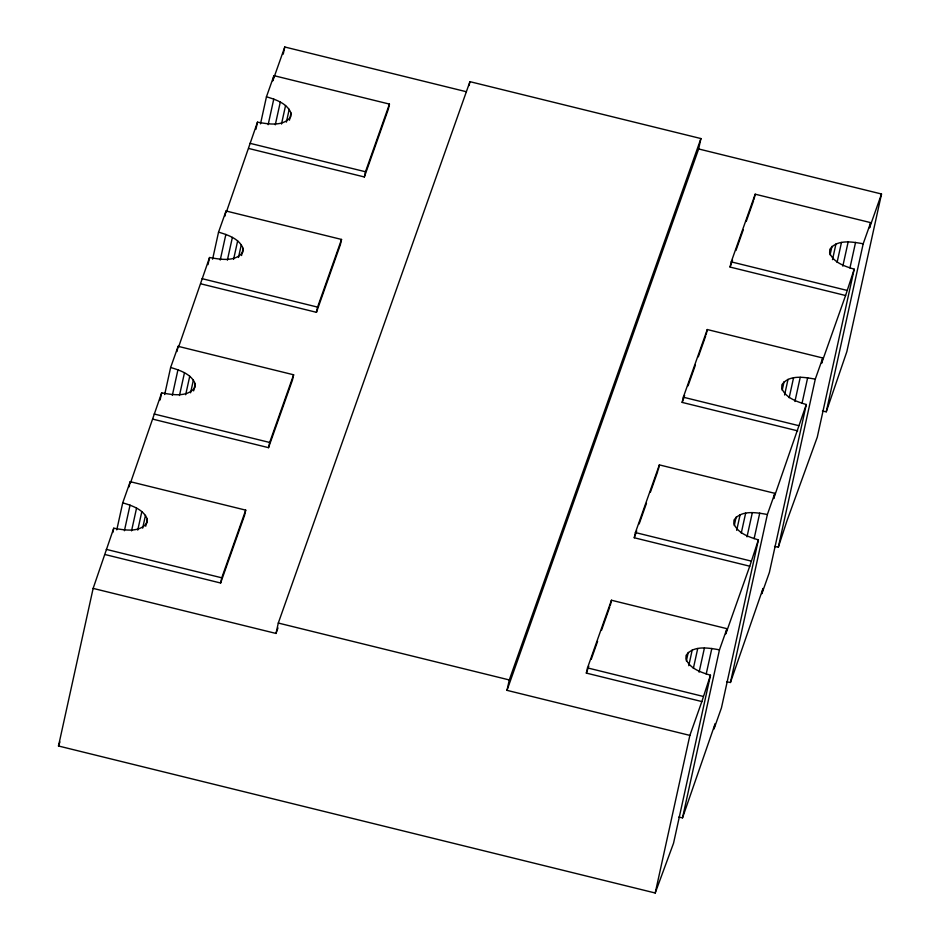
<?xml version="1.0" encoding="UTF-8"?>
<svg xmlns="http://www.w3.org/2000/svg" width="940" height="940" viewBox="0 0 940 940"><rect width="100%" height="100%" fill="white"/><g stroke="black" fill="none" stroke-linecap="round" stroke-linejoin="round"><path stroke-width="1.41" d="M105.115 554.553L220.618 583.012L244.564 515.332L245.716 510.138L130.214 481.68L122.729 502.829C132.023 505.638 143.35 509.304 147.286 519.103L147.11 522.64C139.872 533.015 124.468 530.101 113.74 528.21L93.142 588.393L58.492 745.996L655.215 893L673.545 843.215L710.476 675.214C701.181 672.405 689.866 668.74 685.918 658.94L686.094 655.415C693.344 645.028 708.736 647.942 719.464 649.834L726.949 628.684L611.447 600.237L587.5 667.905L586.348 673.099L701.851 701.557L710.476 675.214M153.032 419.205L268.523 447.663L292.481 379.983L293.621 374.79L178.13 346.331L170.633 367.481C179.939 370.289 191.255 373.956 195.203 383.755L195.026 387.292C187.777 397.667 172.384 394.753 161.657 392.861L130.542 482.737M200.937 283.857L316.439 312.315L340.386 244.635L341.537 239.442L226.035 210.995L218.55 232.133C227.844 234.941 239.171 238.607 243.108 248.407L242.931 251.944C235.682 262.319 220.289 259.405 209.561 257.513L178.447 347.389M248.853 148.508L364.344 176.967L388.302 109.287L389.442 104.093L273.94 75.647L266.455 96.785C275.761 99.593 287.076 103.259 291.024 113.07L290.836 116.595C283.598 126.971 268.205 124.056 257.478 122.165L226.364 212.041M112.812 532.486L113.74 528.21M116.783 529.878L122.729 502.829M129.074 486.885L130.214 481.68M124.409 530.736L130.049 505.109M160.094 399.982L161.657 392.861M131.553 530.865L136.559 508.094M164.688 394.53L170.633 367.481M137.757 530.09L141.834 511.583M176.979 351.537L178.13 346.331M142.668 528.151L145.488 515.332M172.326 395.387L177.954 369.761M145.724 526.224L147.286 519.103M207.999 264.634L209.561 257.513M179.47 395.517L184.475 372.745M212.605 259.193L218.55 232.133M224.895 216.188L226.035 210.995M185.674 394.741L189.739 376.235M190.585 392.803L193.393 379.995M220.23 260.039L225.87 234.413M193.64 390.876L195.203 383.755M255.915 129.285L257.478 122.165M227.374 260.168L232.38 237.397M260.509 123.845L266.455 96.785M233.578 259.393L237.655 240.887M273.94 75.647L272.8 80.84L284.785 47L466.228 91.697M238.49 257.454L241.31 244.647M283.21 54.168L284.785 47M268.147 124.691L273.775 99.064M241.545 255.527L243.108 248.407M275.291 124.82L280.296 102.049M281.495 124.045L285.56 105.538M286.406 122.106L289.214 109.299M289.45 120.179L291.024 113.07M220.618 583.012L221.758 577.806L245.716 510.138M268.523 447.663L269.663 442.458L293.621 374.79M316.439 312.315L317.579 307.11L341.537 239.442M364.344 176.967L365.484 171.762L389.442 104.093M93.142 588.393L276.007 633.442L278.299 623.044L469.93 81.663L700.923 138.556L698.643 148.955L507.001 690.348L689.866 735.397L701.851 701.557M469.084 85.552L469.93 81.663M507.001 690.348L509.292 679.949L700.923 138.556M610.307 605.431L611.447 600.237M774.854 493.336L767.369 514.486C756.641 512.594 741.249 509.68 734.011 520.067L733.823 523.592C737.771 533.391 749.086 537.057 758.392 539.865L749.756 566.209L634.265 537.762L635.405 532.557L659.363 464.889L774.854 493.336L773.714 498.529L806.297 404.517C797.002 401.709 785.675 398.043 781.739 388.244L781.916 384.719C789.165 374.332 804.558 377.245 815.286 379.137L822.77 357.987L707.268 329.541L683.321 397.209L682.17 402.414L797.672 430.861M658.223 470.082L659.363 464.889M706.128 334.734L707.268 329.541M870.675 222.639L863.19 243.789C852.462 241.897 837.07 238.983 829.82 249.37L829.644 252.895C833.592 262.695 844.907 266.361 854.213 269.169L845.577 295.512L730.086 267.066L731.226 261.861L755.184 194.192L870.675 222.639L869.535 227.844L881.509 194.004L698.643 148.955M754.033 199.386L755.184 194.192M686.365 660.914L688.245 652.372M688.761 665.684L692.204 650.022M693.344 668.457L697.727 648.518M699.102 672.182L704.424 647.977M734.269 525.566L736.149 517.024M655.215 893L689.866 735.397M736.678 530.336L740.121 514.673M706.198 674.05L711.839 648.424M741.261 533.109L745.643 513.17M678.715 817.13L682.522 817.835L719.464 649.834M747.006 536.834L752.329 512.629M726.949 628.684L725.809 633.877L749.756 566.209M782.186 390.218L784.066 381.675M784.583 394.988L788.025 379.325M754.115 538.702L759.743 513.076M789.165 397.761L793.548 377.821M758.392 539.865L721.45 707.867L713.965 729.005L715.105 723.812L682.522 817.835M726.62 681.782L730.439 682.487L767.369 514.486M794.923 401.486L800.245 377.281M830.091 254.869L831.971 246.327M832.499 259.64L835.942 243.977M802.02 403.354L807.66 377.727M837.082 262.413L841.465 242.473M806.297 404.517L769.366 572.519L761.87 593.669L763.022 588.464L730.439 682.487M774.536 546.434L778.343 547.139L815.286 379.137M842.827 266.137L848.15 241.933M822.77 357.987L821.63 363.193L845.577 295.512M849.936 268.006L855.565 242.379M854.213 269.169L817.271 437.171L786.968 520.795L778.343 547.139M822.441 411.086L826.26 411.791L863.19 243.789M881.509 194.004L846.858 351.607L826.26 411.791M58.492 745.996L59.925 741.942M276.007 633.442L277.97 627.92M586.348 673.099L588.793 666.202M591.236 659.293L597.593 641.339M601.506 630.293L609.813 606.817M634.265 537.762L636.709 530.853M639.153 523.944L646.485 503.229M650.398 492.184L657.73 471.469M682.17 402.414L684.614 395.505M688.045 385.835L695.377 365.12M698.303 356.836L705.635 336.12M730.086 267.066L732.53 260.157M735.95 250.487L743.282 229.771M746.219 221.488L753.551 200.772M249.993 143.315L365.484 171.762M731.226 261.861L846.717 290.319M202.076 278.663L317.579 307.11M683.321 397.209L798.812 425.667M154.172 414.011L269.663 442.458M635.405 532.557L750.907 561.015M106.255 549.36L221.758 577.806M587.5 667.905L702.991 696.364M278.299 623.044L509.292 679.949"/></g></svg>
